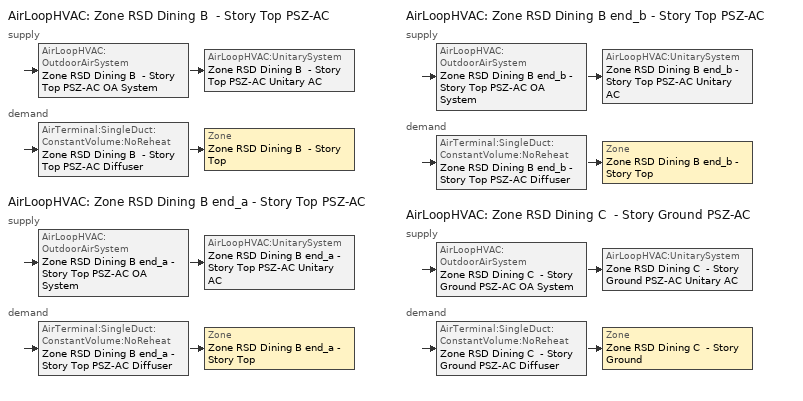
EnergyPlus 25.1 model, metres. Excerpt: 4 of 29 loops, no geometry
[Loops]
AirLoopHVAC 'Zone RSD Dining B  - Story Top PSZ-AC'
 supply: AirLoopHVAC:OutdoorAirSystem 'Zone RSD Dining B  - Story Top PSZ-AC OA System' > AirLoopHVAC:UnitarySystem 'Zone RSD Dining B  - Story Top PSZ-AC Unitary AC'
 demand: AirTerminal:SingleDuct:ConstantVolume:NoReheat 'Zone RSD Dining B  - Story Top PSZ-AC Diffuser' > Zone 'Zone RSD Dining B  - Story Top'
AirLoopHVAC 'Zone RSD Dining B end_a - Story Top PSZ-AC'
 supply: AirLoopHVAC:OutdoorAirSystem 'Zone RSD Dining B end_a - Story Top PSZ-AC OA System' > AirLoopHVAC:UnitarySystem 'Zone RSD Dining B end_a - Story Top PSZ-AC Unitary AC'
 demand: AirTerminal:SingleDuct:ConstantVolume:NoReheat 'Zone RSD Dining B end_a - Story Top PSZ-AC Diffuser' > Zone 'Zone RSD Dining B end_a - Story Top'
AirLoopHVAC 'Zone RSD Dining B end_b - Story Top PSZ-AC'
 supply: AirLoopHVAC:OutdoorAirSystem 'Zone RSD Dining B end_b - Story Top PSZ-AC OA System' > AirLoopHVAC:UnitarySystem 'Zone RSD Dining B end_b - Story Top PSZ-AC Unitary AC'
 demand: AirTerminal:SingleDuct:ConstantVolume:NoReheat 'Zone RSD Dining B end_b - Story Top PSZ-AC Diffuser' > Zone 'Zone RSD Dining B end_b - Story Top'
AirLoopHVAC 'Zone RSD Dining C  - Story Ground PSZ-AC'
 supply: AirLoopHVAC:OutdoorAirSystem 'Zone RSD Dining C  - Story Ground PSZ-AC OA System' > AirLoopHVAC:UnitarySystem 'Zone RSD Dining C  - Story Ground PSZ-AC Unitary AC'
 demand: AirTerminal:SingleDuct:ConstantVolume:NoReheat 'Zone RSD Dining C  - Story Ground PSZ-AC Diffuser' > Zone 'Zone RSD Dining C  - Story Ground'
[ZoneControl:Thermostat] Temperature Difference Between Cutout And Setpoint {deltaC}=0
Name | Zone or ZoneList | Control Type Schedule | Control 1
Zone RSD Dining B  - Story Top Thermostat | Zone RSD Dining B  - Story Top | Zone RSD Dining B  - Story Top Thermostat Schedule | RSD Dining - ComStock DEER Pre-1975 Thermostat 5
Zone RSD Dining B end_a - Story Top Thermostat | Zone RSD Dining B end_a - Story Top | Zone RSD Dining B end_a - Story Top Thermostat Schedule | RSD Dining - ComStock DEER Pre-1975 Thermostat 6
Zone RSD Dining B end_b - Story Top Thermostat | Zone RSD Dining B end_b - Story Top | Zone RSD Dining B end_b - Story Top Thermostat Schedule | RSD Dining - ComStock DEER Pre-1975 Thermostat 7
Zone RSD Dining C  - Story Ground Thermostat | Zone RSD Dining C  - Story Ground | Zone RSD Dining C  - Story Ground Thermostat Schedule | RSD Dining - ComStock DEER Pre-1975 Thermostat 8
[ThermostatSetpoint:DualSetpoint] Heating Setpoint Temperature Schedule=D_RSD_All_HTemp_Yr; Cooling Setpoint Temperature Schedule=D_RSD_All_CTemp_Yr
RSD Dining - ComStock DEER Pre-1975 Thermostat 5; RSD Dining - ComStock DEER Pre-1975 Thermostat 6; RSD Dining - ComStock DEER Pre-1975 Thermostat 7; RSD Dining - ComStock DEER Pre-1975 Thermostat 8
[AirTerminal:SingleDuct:ConstantVolume:NoReheat] Availability Schedule=Always On Discrete
Name | Maximum Air Flow Rate {m3/s}
Zone RSD Dining B  - Story Top PSZ-AC Diffuser | 7.0747
Zone RSD Dining B end_a - Story Top PSZ-AC Diffuser | 1.52146
Zone RSD Dining B end_b - Story Top PSZ-AC Diffuser | 1.60027
Zone RSD Dining C  - Story Ground PSZ-AC Diffuser | 0.178302
[Zone equipment]
Zone RSD Dining B  - Story Top: Zone RSD Dining B  - Story Top PSZ-AC Diffuser
Zone RSD Dining B end_a - Story Top: Zone RSD Dining B end_a - Story Top PSZ-AC Diffuser
Zone RSD Dining B end_b - Story Top: Zone RSD Dining B end_b - Story Top PSZ-AC Diffuser
Zone RSD Dining C  - Story Ground: Zone RSD Dining C  - Story Ground PSZ-AC Diffuser
[Sizing:Zone] Zone Cooling Design Supply Air Temperature Input Method=SupplyAirTemperature; Zone Cooling Design Supply Air Temperature {C}=12.7778; Zone Cooling Design Supply Air Temperature Difference {deltaC}=11.11; Zone Heating Design Supply Air Temperature Input Method=SupplyAirTemperature; Zone Heating Design Supply Air Temperature {C}=50; Zone Heating Design Supply Air Temperature Difference {deltaC}=11.11; Zone Cooling Design Supply Air Humidity Ratio {kgWater/kgDryAir}=0.0085; Zone Heating Design Supply Air Humidity Ratio {kgWater/kgDryAir}=0.008; Design Specification Outdoor Air Object=RSD Dining Ventilation; Cooling Design Air Flow Method=DesignDay; Cooling Design Air Flow Rate {m3/s}=0; Cooling Minimum Air Flow per Zone Floor Area {m3/s-m2}=0.000762; Cooling Minimum Air Flow {m3/s}=0; Cooling Minimum Air Flow Fraction=0; Heating Design Air Flow Method=DesignDay; Heating Design Air Flow Rate {m3/s}=0; Heating Maximum Air Flow per Zone Floor Area {m3/s-m2}=0.002032; Heating Maximum Air Flow {m3/s}=0.141576; Heating Maximum Air Flow Fraction=0.3; Account for Dedicated Outdoor Air System=No; Zone Load Sizing Method=Sensible Load Only No Latent Load; Zone Latent Cooling Design Supply Air Humidity Ratio Input Method=HumidityRatioDifference; Zone Cooling Design Supply Air Humidity Ratio Difference {kgWater/kgDryAir}=0.005; Zone Latent Heating Design Supply Air Humidity Ratio Input Method=HumidityRatioDifference; Zone Humidification Design Supply Air Humidity Ratio Difference {kgWater/kgDryAir}=0.005; Type of Space Sum to Use=Coincident
Zone RSD Dining B  - Story Top; Zone RSD Dining B end_a - Story Top; Zone RSD Dining B end_b - Story Top; Zone RSD Dining C  - Story Ground
[DesignSpecification:OutdoorAir]
RSD Dining Ventilation: Outdoor Air Method=Sum; Outdoor Air Flow per Person {m3/s-person}=0.00707921; Outdoor Air Flow per Zone Floor Area {m3/s-m2}=0.000762; Outdoor Air Flow per Zone {m3/s}=0; Outdoor Air Flow Air Changes per Hour {1/hr}=0
[AirLoopHVAC] Design Return Air Flow Fraction of Supply Air Flow=1
Name | Design Supply Air Flow Rate {m3/s}
Zone RSD Dining B  - Story Top PSZ-AC | 7.0747
Zone RSD Dining B end_a - Story Top PSZ-AC | 1.52146
Zone RSD Dining B end_b - Story Top PSZ-AC | 1.60027
Zone RSD Dining C  - Story Ground PSZ-AC | 0.178302
[Sizing:System] Type of Load to Size On=Sensible; Central Heating Maximum System Air Flow Ratio=1; Preheat Design Temperature {C}=7.22222; Preheat Design Humidity Ratio {kgWater/kgDryAir}=0.008; Precool Design Temperature {C}=12.7778; Precool Design Humidity Ratio {kgWater/kgDryAir}=0.008; Central Cooling Design Supply Air Temperature {C}=12.7778; Central Heating Design Supply Air Temperature {C}=50; Type of Zone Sum to Use=Coincident; 100% Outdoor Air in Cooling=No; 100% Outdoor Air in Heating=No; Central Cooling Design Supply Air Humidity Ratio {kgWater/kgDryAir}=0.0085; Central Heating Design Supply Air Humidity Ratio {kgWater/kgDryAir}=0.008; Cooling Supply Air Flow Rate Method=DesignDay; Cooling Supply Air Flow Rate {m3/s}=0; Cooling Supply Air Flow Rate Per Floor Area {m3/s-m2}=0.00996765; Cooling Fraction of Autosized Cooling Supply Air Flow Rate=1; Cooling Supply Air Flow Rate Per Unit Cooling Capacity {m3/s-W}=3.94755e-05; Heating Supply Air Flow Rate Method=DesignDay; Heating Supply Air Flow Rate {m3/s}=0; Heating Supply Air Flow Rate Per Floor Area {m3/s-m2}=0.00996765; Heating Fraction of Autosized Heating Supply Air Flow Rate=1; Heating Fraction of Autosized Cooling Supply Air Flow Rate=1; Heating Supply Air Flow Rate Per Unit Heating Capacity {m3/s-W}=3.15882e-05; System Outdoor Air Method=ZoneSum; Zone Maximum Outdoor Air Fraction=1; Cooling Design Capacity Method=CoolingDesignCapacity; Cooling Design Capacity Per Floor Area {W/m2}=234.7; Fraction of Autosized Cooling Design Capacity=1; Heating Design Capacity Method=HeatingDesignCapacity; Heating Design Capacity Per Floor Area {W/m2}=157; Fraction of Autosized Heating Design Capacity=1; Central Cooling Capacity Control Method=OnOff; Occupant Diversity=1
Name | Design Outdoor Air Flow Rate {m3/s} | Cooling Design Capacity {W} | Heating Design Capacity {W}
Zone RSD Dining B  - Story Top PSZ-AC | 7.0747 | 157981 | 264620.9
Zone RSD Dining B end_a - Story Top PSZ-AC | 1.52146 | 26851.74 | 37120.45
Zone RSD Dining B end_b - Story Top PSZ-AC | 1.60027 | 28086.28 | 37120.45
Zone RSD Dining C  - Story Ground PSZ-AC | 0.178302 | 2864.1 | 3355.96
[Controller:OutdoorAir] Economizer Control Type=NoEconomizer; Economizer Control Action Type=ModulateFlow; Economizer Maximum Limit Dry-Bulb Temperature {C}=28; Economizer Maximum Limit Enthalpy {J/kg}=64000; Lockout Type=LockoutWithCompressor; Minimum Limit Type=FixedMinimum; High Humidity Control=No; High Humidity Outdoor Air Flow Ratio=1; Control High Indoor Humidity Based on Outdoor Humidity Ratio=Yes; Heat Recovery Bypass Control Type=BypassWhenWithinEconomizerLimits; Economizer Operation Staging=InterlockedWithMechanicalCooling
Name | Minimum Outdoor Air Flow Rate {m3/s} | Maximum Outdoor Air Flow Rate {m3/s} | Minimum Outdoor Air Schedule | Mechanical Ventilation Controller
Zone RSD Dining B  - Story Top PSZ-AC OA System Controller | 0 | 7.0747 | Zone RSD Dining B  - Story Top PSZ-AC_night_ventcycle_schedule | Controller Mechanical Ventilation 22
Zone RSD Dining B end_a - Story Top PSZ-AC OA System Controller | 0 | 1.52146 | Zone RSD Dining B end_a - Story Top PSZ-AC_night_ventcycle_schedule | Controller Mechanical Ventilation 23
Zone RSD Dining B end_b - Story Top PSZ-AC OA System Controller | 0 | 1.60027 | Zone RSD Dining B end_b - Story Top PSZ-AC_night_ventcycle_schedule | Controller Mechanical Ventilation 24
Zone RSD Dining C  - Story Ground PSZ-AC OA System Controller | 0.0558445 | 0.178302 | Zone RSD Dining C  - Story Ground PSZ-AC_night_ventcycle_schedule | Controller Mechanical Ventilation 3
[Controller:MechanicalVentilation] System Outdoor Air Method=ZoneSum; Design Specification Outdoor Air Object Name 1=RSD Dining Ventilation
Name | Availability Schedule | Demand Controlled Ventilation | Zone or ZoneList Name 1
Controller Mechanical Ventilation 22 | Zone RSD Dining B  - Story Top PSZ-AC_night_ventcycle_schedule | Yes | Zone RSD Dining B  - Story Top
Controller Mechanical Ventilation 23 | Zone RSD Dining B end_a - Story Top PSZ-AC_night_ventcycle_schedule | Yes | Zone RSD Dining B end_a - Story Top
Controller Mechanical Ventilation 24 | Zone RSD Dining B end_b - Story Top PSZ-AC_night_ventcycle_schedule | Yes | Zone RSD Dining B end_b - Story Top
Controller Mechanical Ventilation 3 | Zone RSD Dining C  - Story Ground PSZ-AC_night_ventcycle_schedule | No | Zone RSD Dining C  - Story Ground
[SetpointManager:MixedAir] Control Variable=Temperature
Name | Setpoint Node or NodeList
Zone RSD Dining B  - Story Top PSZ-AC Mixed Air Node OS Default SPM | Zone RSD Dining B  - Story Top PSZ-AC Mixed Air Node
Zone RSD Dining B end_a - Story Top PSZ-AC Mixed Air Node OS Default SPM | Zone RSD Dining B end_a - Story Top PSZ-AC Mixed Air Node
Zone RSD Dining B end_b - Story Top PSZ-AC Mixed Air Node OS Default SPM | Zone RSD Dining B end_b - Story Top PSZ-AC Mixed Air Node
Zone RSD Dining C  - Story Ground PSZ-AC Mixed Air Node OS Default SPM | Zone RSD Dining C  - Story Ground PSZ-AC Mixed Air Node
[AirLoopHVAC:UnitarySystem] Control Type=Load; Dehumidification Control Type=None; Availability Schedule=Outage Availability Schedule; Fan Placement=DrawThrough; Supply Air Fan Operating Mode Schedule=Always On Discrete; DX Heating Coil Sizing Ratio=1; Use DOAS DX Cooling Coil=No; Minimum Supply Air Temperature {C}=2; Latent Load Control=SensibleOnlyLoadControl; Cooling Supply Air Flow Rate Method=SupplyAirFlowRate; Heating Supply Air Flow Rate Method=SupplyAirFlowRate; No Load Supply Air Flow Rate Method=None; No Load Supply Air Flow Rate Control Set To Low Speed=Yes; Maximum Supply Air Temperature {C}=50; Maximum Outdoor Dry-Bulb Temperature for Supplemental Heater Operation {C}=21; Ancillary On-Cycle Electric Power {W}=0; Ancillary Off-Cycle Electric Power {W}=0
Name | Controlling Zone or Thermostat Location | Supply Fan | Heating Coil | Cooling Coil | Supplemental Heating Coil | Cooling Supply Air Flow Rate {m3/s} | Heating Supply Air Flow Rate {m3/s}
Zone RSD Dining B  - Story Top PSZ-AC Unitary AC | Zone RSD Dining B  - Story Top | Zone RSD Dining B  - Story Top PSZ-AC Fan | Zone RSD Dining B  - Story Top PSZ-AC Gas Htg Coil | Zone RSD Dining B  - Story Top PSZ-AC 1spd DX AC Clg Coil 460kBtu/hr 9.7SEER 477kBtu/hr 13.0SEER | Zone RSD Dining B  - Story Top PSZ-AC No Heat | 7.0747 | 7.0747
Zone RSD Dining B end_a - Story Top PSZ-AC Unitary AC | Zone RSD Dining B end_a - Story Top | Zone RSD Dining B end_a - Story Top PSZ-AC Fan | Zone RSD Dining B end_a - Story Top PSZ-AC Gas Htg Coil | Zone RSD Dining B end_a - Story Top PSZ-AC 1spd DX AC Clg Coil 98kBtu/hr 9.7SEER 100kBtu/hr 13.0SEER | Zone RSD Dining B end_a - Story Top PSZ-AC No Heat | 1.52146 | 1.52146
Zone RSD Dining B end_b - Story Top PSZ-AC Unitary AC | Zone RSD Dining B end_b - Story Top | Zone RSD Dining B end_b - Story Top PSZ-AC Fan | Zone RSD Dining B end_b - Story Top PSZ-AC Gas Htg Coil | Zone RSD Dining B end_b - Story Top PSZ-AC 1spd DX AC Clg Coil 103kBtu/hr 9.7SEER 104kBtu/hr 13.0SEER | Zone RSD Dining B end_b - Story Top PSZ-AC No Heat | 1.60027 | 1.60027
Zone RSD Dining C  - Story Ground PSZ-AC Unitary AC | Zone RSD Dining C  - Story Ground | Zone RSD Dining C  - Story Ground PSZ-AC Fan | Zone RSD Dining C  - Story Ground PSZ-AC Gas Htg Coil | Zone RSD Dining C  - Story Ground PSZ-AC 1spd DX AC Clg Coil 12kBtu/hr 9.7SEER 10kBtu/hr 13.0SEER | Zone RSD Dining C  - Story Ground PSZ-AC No Heat | 0.178302 | 0.178302
[Fan:OnOff] Availability Schedule=Always On Discrete; Motor In Airstream Fraction=1
Name | Fan Total Efficiency | Pressure Rise {Pa} | Maximum Flow Rate {m3/s} | Motor Efficiency | Fan Power Ratio Function of Speed Ratio Curve | Fan Efficiency Ratio Function of Speed Ratio Curve
Zone RSD Dining B  - Story Top PSZ-AC Fan | 0.5915 | 1110.94 | 7.0747 | 0.91 | Fan On Off Power Curve 21 | Fan On Off Efficiency Curve 21
Zone RSD Dining B end_a - Story Top PSZ-AC Fan | 0.56875 | 622.722 | 1.52146 | 0.875 | Fan On Off Power Curve 22 | Fan On Off Efficiency Curve 22
Zone RSD Dining B end_b - Story Top PSZ-AC Fan | 0.56875 | 622.722 | 1.60027 | 0.875 | Fan On Off Power Curve 23 | Fan On Off Efficiency Curve 23
Zone RSD Dining C  - Story Ground PSZ-AC Fan | 0.546 | 622.722 | 0.178302 | 0.84 | Fan On Off Power Curve 2 | Fan On Off Efficiency Curve 2
[Coil:Heating:Fuel] Availability Schedule=Always On Discrete; Fuel Type=NaturalGas; Burner Efficiency=0.8; On Cycle Parasitic Electric Load {W}=0; Off Cycle Parasitic Fuel Load {W}=0
Name | Nominal Capacity {W}
Zone RSD Dining B  - Story Top PSZ-AC Gas Htg Coil | 361334
Zone RSD Dining B end_a - Story Top PSZ-AC Gas Htg Coil | 69840.2
Zone RSD Dining B end_b - Story Top PSZ-AC Gas Htg Coil | 72693.3
Zone RSD Dining C  - Story Ground PSZ-AC Gas Htg Coil | 7789.25
[Coil:Cooling:DX:SingleSpeed] Availability Schedule=Always On Discrete; Gross Rated Cooling COP {W/W}=3.91157; Rated Evaporator Fan Power Per Volume Flow Rate 2017 {W/(m3/s)}=773.3; Rated Evaporator Fan Power Per Volume Flow Rate 2023 {W/(m3/s)}=934.4; Total Cooling Capacity Function of Temperature Curve=SpltAC1Sp_ClCap_fT; Total Cooling Capacity Function of Flow Fraction Curve=DXCOOL-NECB2011-REF-CAPFFLOW; Energy Input Ratio Function of Temperature Curve=SpltAC1Sp_EIR_fT; Energy Input Ratio Function of Flow Fraction Curve=DXCOOL-NECB2011-REF-COOLEIRFFLOW; Part Load Fraction Correlation Curve=DXCOOL-NECB2011-REF-COOLPLFFPLR; Minimum Outdoor Dry-Bulb Temperature for Compressor Operation {C}=-25; Nominal Time for Condensate Removal to Begin {s}=0; Ratio of Initial Moisture Evaporation Rate and Steady State Latent Capacity=0; Maximum Cycling Rate {cycles/hr}=0; Latent Capacity Time Constant {s}=0; Condenser Type=AirCooled; Evaporative Condenser Effectiveness=0.9; Evaporative Condenser Air Flow Rate {m3/s}=Autosize; Evaporative Condenser Pump Rated Power Consumption {W}=Autosize; Crankcase Heater Capacity {W}=0; Maximum Outdoor Dry-Bulb Temperature for Crankcase Heater Operation {C}=10; Basin Heater Capacity {W/K}=0; Basin Heater Setpoint Temperature {C}=2
Name | Gross Rated Total Cooling Capacity {W} | Gross Rated Sensible Heat Ratio | Rated Air Flow Rate {m3/s}
Zone RSD Dining B  - Story Top PSZ-AC 1spd DX AC Clg Coil 460kBtu/hr 9.7SEER 477kBtu/hr 13.0SEER | 175682 | 0.701083 | 7.0747
Zone RSD Dining B end_a - Story Top PSZ-AC 1spd DX AC Clg Coil 98kBtu/hr 9.7SEER 100kBtu/hr 13.0SEER | 35054.6 | 0.725148 | 1.52146
Zone RSD Dining B end_b - Story Top PSZ-AC 1spd DX AC Clg Coil 103kBtu/hr 9.7SEER 104kBtu/hr 13.0SEER | 34773.8 | 0.745074 | 1.60027
Zone RSD Dining C  - Story Ground PSZ-AC 1spd DX AC Clg Coil 12kBtu/hr 9.7SEER 10kBtu/hr 13.0SEER | 3351.17 | 0.800811 | 0.178302
[Coil:Heating:Electric] Availability Schedule=Always Off Discrete; Efficiency=1; Nominal Capacity {W}=0
Zone RSD Dining B  - Story Top PSZ-AC No Heat; Zone RSD Dining B end_a - Story Top PSZ-AC No Heat; Zone RSD Dining B end_b - Story Top PSZ-AC No Heat; Zone RSD Dining C  - Story Ground PSZ-AC No Heat
[SetpointManager:SingleZone:Reheat] Control Variable=Temperature; Minimum Supply Air Temperature {C}=12.7778; Maximum Supply Air Temperature {C}=50
Name | Control Zone | Setpoint Node or NodeList
Zone RSD Dining B  - Story Top Setpoint Manager SZ Reheat | Zone RSD Dining B  - Story Top | Zone RSD Dining B  - Story Top PSZ-AC Supply Outlet Node
Zone RSD Dining B end_a - Story Top Setpoint Manager SZ Reheat | Zone RSD Dining B end_a - Story Top | Zone RSD Dining B end_a - Story Top PSZ-AC Supply Outlet Node
Zone RSD Dining B end_b - Story Top Setpoint Manager SZ Reheat | Zone RSD Dining B end_b - Story Top | Zone RSD Dining B end_b - Story Top PSZ-AC Supply Outlet Node
Zone RSD Dining C  - Story Ground Setpoint Manager SZ Reheat | Zone RSD Dining C  - Story Ground | Zone RSD Dining C  - Story Ground PSZ-AC Supply Outlet Node
[Refrigeration:CaseAndWalkInList]
Low Temperature Case and Walkin List: Case or WalkIn Name 1=Full Service Restaurant Freezer
[Refrigeration:WalkIn]
Full Service Restaurant Freezer: Availability Schedule=Always On Discrete; Rated Coil Cooling Capacity {W}=1670.51; Operating Temperature {C}=-23; Rated Cooling Source Temperature {C}=-28.3333; Rated Total Heating Power {W}=0; Rated Cooling Coil Fan Power {W}=180; Rated Circulation Fan Power {W}=0; Rated Total Lighting Power {W}=80; Lighting Schedule=Always On; Defrost Type=Electric; Defrost Control Type=TimeSchedule; Defrost Schedule=Refrigeration Defrost Schedule; Defrost Drip-Down Schedule=Refrigeration Dripdown Schedule; Defrost Power {W}=2000; Temperature Termination Defrost Fraction to Ice=0.7; Average Refrigerant Charge Inventory {kg}=0; Insulated Floor Surface Area {m2}=7.43224; Insulated Floor U-Value {W/m2-K}=0.207; Zone Name 1=Zone RSD Dining B  - Story Top; Total Insulated Surface Area Facing Zone 1 {m2}=43.4; Insulated Surface U-Value Facing Zone 1 {W/m2-K}=0.235; Area of Glass Reach In Doors Facing Zone 1 {m2}=0; Height of Glass Reach In Doors Facing Zone 1 {m}=1.5; Glass Reach In Door U Value Facing Zone 1 {W/m2-K}=1.136; Area of Stocking Doors Facing Zone 1 {m2}=2; Height of Stocking Doors Facing Zone 1 {m}=2; Stocking Door U Value Facing Zone 1 {W/m2-K}=0.3785; Stocking Door Opening Schedule Name Facing Zone 1=door_wi_sched; Stocking Door Opening Protection Type Facing Zone 1=None
[Schedule:Day:Interval]
D_RSD_All_HTemp_Yr Default; autogen D_RSD_All_HTemp_Yr 0_day_sch: Average, 24:00, 20
Schedule Day 17: No, 01:00, 20, 02:00, 20, 03:00, 20, 04:00, 20, 05:00, 20, 06:00, 20, 07:00, 20, 08:00, 20, 09:00, 20, 10:00, 20, 11:00, 20, 12:00, 20, 13:00, 20, 14:00, 20, 15:00, 0, 16:00, 0, 17:00, 0, 18:00, 0, 19:00, 0, 20:00, 0, 21:00, 0, 22:00, 0, 23:00, 0, 24:00, 0
Schedule Day 18: No, 01:00, 0, 02:00, 0, 03:00, 0, 04:00, 0, 05:00, 0, 06:00, 0, 07:00, 0, 08:00, 0, 09:00, 0, 10:00, 0, 11:00, 0, 12:00, 0, 13:00, 0, 14:00, 0, 15:00, 20, 16:00, 20, 17:00, 20, 18:00, 20, 19:00, 20, 20:00, 20, 21:00, 20, 22:00, 20, 23:00, 20, 24:00, 20
Schedule Day 5; Schedule Day 6: No, 24:00, 20
D_RSD_All_CTemp_Yr Default; autogen D_RSD_All_CTemp_Yr 0_day_sch: Average, 24:00, 21.6667
Schedule Day 59: No, 01:00, 21.6667, 02:00, 21.6667, 03:00, 21.6667, 04:00, 21.6667, 05:00, 21.6667, 06:00, 21.6667, 07:00, 21.6667, 08:00, 21.6667, 09:00, 21.6667, 10:00, 21.6667, 11:00, 21.6667, 12:00, 21.6667, 13:00, 21.6667, 14:00, 21.6667, 15:00, 0, 16:00, 0, 17:00, 0, 18:00, 0, 19:00, 0, 20:00, 0, 21:00, 0, 22:00, 0, 23:00, 0, 24:00, 0
Schedule Day 60: No, 01:00, 0, 02:00, 0, 03:00, 0, 04:00, 0, 05:00, 0, 06:00, 0, 07:00, 0, 08:00, 0, 09:00, 0, 10:00, 0, 11:00, 0, 12:00, 0, 13:00, 0, 14:00, 0, 15:00, 21.6667, 16:00, 21.6667, 17:00, 21.6667, 18:00, 21.6667, 19:00, 21.6667, 20:00, 21.6667, 21:00, 21.6667, 22:00, 21.6667, 23:00, 21.6667, 24:00, 21.6667
Schedule Day 2; Schedule Day 3: No, 24:00, 21.6667
Always On Default: No, 24:00, 1
door_wi_sched Default: No, 06:00, 0, 22:00, 0.0625, 24:00, 0
Refrigeration Defrost Schedule Default - Full Service Restaurant Freezer: No, 00:45, 0, 24:00, 0
Refrigeration Dripdown Schedule Default - Full Service Restaurant Freezer: No, 00:50, 0, 24:00, 0
Schedule Day 19; Schedule Day 20; Schedule Day 39; Schedule Day 40: No, 01:00, 0, 02:00, 0, 03:00, 0, 04:00, 0, 05:00, 0, 06:00, 0, 07:00, 0, 08:00, 0, 09:00, 0, 10:00, 0, 11:00, 0, 12:00, 0, 13:00, 0, 14:00, 0, 15:00, 0, 16:00, 0, 17:00, 0, 18:00, 0, 19:00, 0, 20:00, 0, 21:00, 0, 22:00, 0, 23:00, 0, 24:00, 0
Schedule Day 21: No, 01:00, 0, 02:00, 0, 03:00, 0, 04:00, 0, 05:00, 0, 06:00, 0, 07:00, 0.0625, 08:00, 0.0625, 09:00, 0.0625, 10:00, 0.0625, 11:00, 0.0625, 12:00, 0.0625, 13:00, 0.0625, 14:00, 0.0625, 15:00, 0, 16:00, 0, 17:00, 0, 18:00, 0, 19:00, 0, 20:00, 0, 21:00, 0, 22:00, 0, 23:00, 0, 24:00, 0
Schedule Day 22: No, 01:00, 0, 02:00, 0, 03:00, 0, 04:00, 0, 05:00, 0, 06:00, 0, 07:00, 0, 08:00, 0, 09:00, 0, 10:00, 0, 11:00, 0, 12:00, 0, 13:00, 0, 14:00, 0, 15:00, 0.0625, 16:00, 0.0625, 17:00, 0.0625, 18:00, 0.0625, 19:00, 0.0625, 20:00, 0.0625, 21:00, 0.0625, 22:00, 0.0625, 23:00, 0, 24:00, 0
Schedule Day 23: No, 01:00, 1, 02:00, 1, 03:00, 1, 04:00, 1, 05:00, 1, 06:00, 1, 07:00, 1, 08:00, 1, 09:00, 1, 10:00, 1, 11:00, 1, 12:00, 1, 13:00, 1, 14:00, 1, 15:00, 0, 16:00, 0, 17:00, 0, 18:00, 0, 19:00, 0, 20:00, 0, 21:00, 0, 22:00, 0, 23:00, 0, 24:00, 0
Schedule Day 24: No, 01:00, 0, 02:00, 0, 03:00, 0, 04:00, 0, 05:00, 0, 06:00, 0, 07:00, 0, 08:00, 0, 09:00, 0, 10:00, 0, 11:00, 0, 12:00, 0, 13:00, 0, 14:00, 0, 15:00, 1, 16:00, 1, 17:00, 1, 18:00, 1, 19:00, 1, 20:00, 1, 21:00, 1, 22:00, 1, 23:00, 1, 24:00, 1
[Schedule:Week:Daily]
D_RSD_All_HTemp_Yr Week Rule - Jan1-Aug11; D_RSD_All_HTemp_Yr Week Rule - Aug19-Dec31: D_RSD_All_HTemp_Yr Default, D_RSD_All_HTemp_Yr Default, autogen D_RSD_All_HTemp_Yr 0_day_sch, autogen D_RSD_All_HTemp_Yr 0_day_sch, D_RSD_All_HTemp_Yr Default, D_RSD_All_HTemp_Yr Default, D_RSD_All_HTemp_Yr Default, D_RSD_All_HTemp_Yr Default, Schedule Day 5, Schedule Day 6, D_RSD_All_HTemp_Yr Default, D_RSD_All_HTemp_Yr Default
D_RSD_All_HTemp_Yr Week Rule - Aug12-Aug18: D_RSD_All_HTemp_Yr Default, D_RSD_All_HTemp_Yr Default, autogen D_RSD_All_HTemp_Yr 0_day_sch, Schedule Day 17, Schedule Day 18, D_RSD_All_HTemp_Yr Default, D_RSD_All_HTemp_Yr Default, D_RSD_All_HTemp_Yr Default, Schedule Day 5, Schedule Day 6, D_RSD_All_HTemp_Yr Default, D_RSD_All_HTemp_Yr Default
D_RSD_All_CTemp_Yr Week Rule - Jan1-Aug11; D_RSD_All_CTemp_Yr Week Rule - Aug19-Dec31: D_RSD_All_CTemp_Yr Default, D_RSD_All_CTemp_Yr Default, autogen D_RSD_All_CTemp_Yr 0_day_sch, autogen D_RSD_All_CTemp_Yr 0_day_sch, D_RSD_All_CTemp_Yr Default, D_RSD_All_CTemp_Yr Default, D_RSD_All_CTemp_Yr Default, D_RSD_All_CTemp_Yr Default, Schedule Day 2, Schedule Day 3, D_RSD_All_CTemp_Yr Default, D_RSD_All_CTemp_Yr Default
D_RSD_All_CTemp_Yr Week Rule - Aug12-Aug18: D_RSD_All_CTemp_Yr Default, D_RSD_All_CTemp_Yr Default, autogen D_RSD_All_CTemp_Yr 0_day_sch, Schedule Day 59, Schedule Day 60, D_RSD_All_CTemp_Yr Default, D_RSD_All_CTemp_Yr Default, D_RSD_All_CTemp_Yr Default, Schedule Day 2, Schedule Day 3, D_RSD_All_CTemp_Yr Default, D_RSD_All_CTemp_Yr Default
Always On Week Rule - Jan1-Aug11; Always On Week Rule - Aug19-Dec31: Always On Default, Always On Default, Always On Default, Always On Default, Always On Default, Always On Default, Always On Default, Always On Default, Always On Default, Always On Default, Always On Default, Always On Default
Always On Week Rule - Aug12-Aug18: Always On Default, Always On Default, Always On Default, Schedule Day 23, Schedule Day 24, Always On Default, Always On Default, Always On Default, Always On Default, Always On Default, Always On Default, Always On Default
door_wi_sched Week Rule - Jan1-Aug11; door_wi_sched Week Rule - Aug19-Dec31: door_wi_sched Default, door_wi_sched Default, door_wi_sched Default, door_wi_sched Default, door_wi_sched Default, door_wi_sched Default, door_wi_sched Default, door_wi_sched Default, door_wi_sched Default, door_wi_sched Default, door_wi_sched Default, door_wi_sched Default
door_wi_sched Week Rule - Aug12-Aug18: door_wi_sched Default, door_wi_sched Default, door_wi_sched Default, Schedule Day 21, Schedule Day 22, door_wi_sched Default, door_wi_sched Default, door_wi_sched Default, door_wi_sched Default, door_wi_sched Default, door_wi_sched Default, door_wi_sched Default
Refrigeration Defrost Schedule Week Rule - Jan1-Aug11; Refrigeration Defrost Schedule Week Rule - Aug19-Dec31: Refrigeration Defrost Schedule Default - Full Service Restaurant Freezer, Refrigeration Defrost Schedule Default - Full Service Restaurant Freezer, Refrigeration Defrost Schedule Default - Full Service Restaurant Freezer, Refrigeration Defrost Schedule Default - Full Service Restaurant Freezer, Refrigeration Defrost Schedule Default - Full Service Restaurant Freezer, Refrigeration Defrost Schedule Default - Full Service Restaurant Freezer, Refrigeration Defrost Schedule Default - Full Service Restaurant Freezer, Refrigeration Defrost Schedule Default - Full Service Restaurant Freezer, Refrigeration Defrost Schedule Default - Full Service Restaurant Freezer, Refrigeration Defrost Schedule Default - Full Service Restaurant Freezer, Refrigeration Defrost Schedule Default - Full Service Restaurant Freezer, Refrigeration Defrost Schedule Default - Full Service Restaurant Freezer
Refrigeration Defrost Schedule Week Rule - Aug12-Aug18: Refrigeration Defrost Schedule Default - Full Service Restaurant Freezer, Refrigeration Defrost Schedule Default - Full Service Restaurant Freezer, Refrigeration Defrost Schedule Default - Full Service Restaurant Freezer, Schedule Day 39, Schedule Day 40, Refrigeration Defrost Schedule Default - Full Service Restaurant Freezer, Refrigeration Defrost Schedule Default - Full Service Restaurant Freezer, Refrigeration Defrost Schedule Default - Full Service Restaurant Freezer, Refrigeration Defrost Schedule Default - Full Service Restaurant Freezer, Refrigeration Defrost Schedule Default - Full Service Restaurant Freezer, Refrigeration Defrost Schedule Default - Full Service Restaurant Freezer, Refrigeration Defrost Schedule Default - Full Service Restaurant Freezer
Refrigeration Dripdown Schedule Week Rule - Jan1-Aug11; Refrigeration Dripdown Schedule Week Rule - Aug19-Dec31: Refrigeration Dripdown Schedule Default - Full Service Restaurant Freezer, Refrigeration Dripdown Schedule Default - Full Service Restaurant Freezer, Refrigeration Dripdown Schedule Default - Full Service Restaurant Freezer, Refrigeration Dripdown Schedule Default - Full Service Restaurant Freezer, Refrigeration Dripdown Schedule Default - Full Service Restaurant Freezer, Refrigeration Dripdown Schedule Default - Full Service Restaurant Freezer, Refrigeration Dripdown Schedule Default - Full Service Restaurant Freezer, Refrigeration Dripdown Schedule Default - Full Service Restaurant Freezer, Refrigeration Dripdown Schedule Default - Full Service Restaurant Freezer, Refrigeration Dripdown Schedule Default - Full Service Restaurant Freezer, Refrigeration Dripdown Schedule Default - Full Service Restaurant Freezer, Refrigeration Dripdown Schedule Default - Full Service Restaurant Freezer
Refrigeration Dripdown Schedule Week Rule - Aug12-Aug18: Refrigeration Dripdown Schedule Default - Full Service Restaurant Freezer, Refrigeration Dripdown Schedule Default - Full Service Restaurant Freezer, Refrigeration Dripdown Schedule Default - Full Service Restaurant Freezer, Schedule Day 19, Schedule Day 20, Refrigeration Dripdown Schedule Default - Full Service Restaurant Freezer, Refrigeration Dripdown Schedule Default - Full Service Restaurant Freezer, Refrigeration Dripdown Schedule Default - Full Service Restaurant Freezer, Refrigeration Dripdown Schedule Default - Full Service Restaurant Freezer, Refrigeration Dripdown Schedule Default - Full Service Restaurant Freezer, Refrigeration Dripdown Schedule Default - Full Service Restaurant Freezer, Refrigeration Dripdown Schedule Default - Full Service Restaurant Freezer
[Schedule:Year]
D_RSD_All_HTemp_Yr: D_RSD_All_HTemp_Yr Week Rule - Jan1-Aug11, 1, 1, 8, 11, D_RSD_All_HTemp_Yr Week Rule - Aug12-Aug18, 8, 12, 8, 18, D_RSD_All_HTemp_Yr Week Rule - Aug19-Dec31, 8, 19, 12, 31
D_RSD_All_CTemp_Yr: D_RSD_All_CTemp_Yr Week Rule - Jan1-Aug11, 1, 1, 8, 11, D_RSD_All_CTemp_Yr Week Rule - Aug12-Aug18, 8, 12, 8, 18, D_RSD_All_CTemp_Yr Week Rule - Aug19-Dec31, 8, 19, 12, 31
Always On: Always On Week Rule - Jan1-Aug11, 1, 1, 8, 11, Always On Week Rule - Aug12-Aug18, 8, 12, 8, 18, Always On Week Rule - Aug19-Dec31, 8, 19, 12, 31
door_wi_sched: door_wi_sched Week Rule - Jan1-Aug11, 1, 1, 8, 11, door_wi_sched Week Rule - Aug12-Aug18, 8, 12, 8, 18, door_wi_sched Week Rule - Aug19-Dec31, 8, 19, 12, 31
Refrigeration Defrost Schedule: Refrigeration Defrost Schedule Week Rule - Jan1-Aug11, 1, 1, 8, 11, Refrigeration Defrost Schedule Week Rule - Aug12-Aug18, 8, 12, 8, 18, Refrigeration Defrost Schedule Week Rule - Aug19-Dec31, 8, 19, 12, 31
Refrigeration Dripdown Schedule: Refrigeration Dripdown Schedule Week Rule - Jan1-Aug11, 1, 1, 8, 11, Refrigeration Dripdown Schedule Week Rule - Aug12-Aug18, 8, 12, 8, 18, Refrigeration Dripdown Schedule Week Rule - Aug19-Dec31, 8, 19, 12, 31
[Schedule:Compact]
Zone RSD Dining B  - Story Top Thermostat Schedule; Zone RSD Dining B end_a - Story Top Thermostat Schedule; Zone RSD Dining B end_b - Story Top Thermostat Schedule; Zone RSD Dining C  - Story Ground Thermostat Schedule: Through: 12/31, For: AllDays, Until: 24:00, 4
Outage Availability Schedule: Through: 01/01, For: AllDays, Until: 24:00, 1, Through: 01/02, For: AllDays, Until: 24:00, 1, Through: 01/03, For: AllDays, Until: 24:00, 1, Through: 01/04, For: AllDays, Until: 24:00, 1, Through: 01/05, For: AllDays, Until: 24:00, 1, Through: 01/06, For: AllDays, Until: 24:00, 1, Through: 01/07, For: AllDays, Until: 24:00, 1, Through: 01/08, For: AllDays, Until: 24:00, 1, Through: 01/09, For: AllDays, Until: 24:00, 1, Through: 01/10, For: AllDays, Until: 24:00, 1, Through: 01/11, For: AllDays, Until: 24:00, 1, Through: 01/12, For: AllDays, Until: 24:00, 1, Through: 01/13, For: AllDays, Until: 24:00, 1, Through: 01/14, For: AllDays, Until: 24:00, 1, Through: 01/15, For: AllDays, Until: 24:00, 1, Through: 01/16, For: AllDays, Until: 24:00, 1, Through: 01/17, For: AllDays, Until: 24:00, 1, Through: 01/18, For: AllDays, Until: 24:00, 1, Through: 01/19, For: AllDays, Until: 24:00, 1, Through: 01/20, For: AllDays, Until: 24:00, 1, Through: 01/21, For: AllDays, Until: 24:00, 1, Through: 01/22, For: AllDays, Until: 24:00, 1, Through: 01/23, For: AllDays, Until: 24:00, 1, Through: 01/24, For: AllDays, Until: 24:00, 1, Through: 01/25, For: AllDays, Until: 24:00, 1, Through: 01/26, For: AllDays, Until: 24:00, 1, Through: 01/27, For: AllDays, Until: 24:00, 1, Through: 01/28, For: AllDays, Until: 24:00, 1, Through: 01/29, For: AllDays, Until: 24:00, 1, Through: 01/30, For: AllDays, Until: 24:00, 1, Through: 01/31, For: AllDays, Until: 24:00, 1, Through: 02/01, For: AllDays, Until: 24:00, 1, Through: 02/02, For: AllDays, Until: 24:00, 1, Through: 02/03, For: AllDays, Until: 24:00, 1, Through: 02/04, For: AllDays, Until: 24:00, 1, Through: 02/05, For: AllDays, Until: 24:00, 1, Through: 02/06, For: AllDays, Until: 24:00, 1, Through: 02/07, For: AllDays, Until: 24:00, 1, Through: 02/08, For: AllDays, Until: 24:00, 1, Through: 02/09, For: AllDays, Until: 24:00, 1, Through: 02/10, For: AllDays, Until: 24:00, 1, Through: 02/11, For: AllDays, Until: 24:00, 1, Through: 02/12, For: AllDays, Until: 24:00, 1, Through: 02/13, For: AllDays, Until: 24:00, 1, Through: 02/14, For: AllDays, Until: 24:00, 1, Through: 02/15, For: AllDays, Until: 24:00, 1, Through: 02/16, For: AllDays, Until: 24:00, 1, Through: 02/17, For: AllDays, Until: 24:00, 1, Through: 02/18, For: AllDays, Until: 24:00, 1, Through: 02/19, For: AllDays, Until: 24:00, 1, Through: 02/20, For: AllDays, Until: 24:00, 1, Through: 02/21, For: AllDays, Until: 24:00, 1, Through: 02/22, For: AllDays, Until: 24:00, 1, Through: 02/23, For: AllDays, Until: 24:00, 1, Through: 02/24, For: AllDays, Until: 24:00, 1, Through: 02/25, For: AllDays, Until: 24:00, 1, Through: 02/26, For: AllDays, Until: 24:00, 1, Through: 02/27, For: AllDays, Until: 24:00, 1, Through: 02/28, For: AllDays, Until: 24:00, 1, Through: 03/01, For: AllDays, Until: 24:00, 1, Through: 03/02, For: AllDays, Until: 24:00, 1, Through: 03/03, For: AllDays, Until: 24:00, 1, Through: 03/04, For: AllDays, Until: 24:00, 1, Through: 03/05, For: AllDays, Until: 24:00, 1, Through: 03/06, For: AllDays, Until: 24:00, 1, Through: 03/07, For: AllDays, Until: 24:00, 1, Through: 03/08, For: AllDays, Until: 24:00, 1, Through: 03/09, For: AllDays, Until: 24:00, 1, Through: 03/10, For: AllDays, Until: 24:00, 1, Through: 03/11, For: AllDays, Until: 24:00, 1, Through: 03/12, For: AllDays, Until: 24:00, 1, Through: 03/13, For: AllDays, Until: 24:00, 1, Through: 03/14, For: AllDays, Until: 24:00, 1, Through: 03/15, For: AllDays, Until: 24:00, 1, Through: 03/16, For: AllDays, Until: 24:00, 1, Through: 03/17, For: AllDays, Until: 24:00, 1, Through: 03/18, For: AllDays, Until: 24:00, 1, Through: 03/19, For: AllDays, Until: 24:00, 1, Through: 03/20, For: AllDays, Until: 24:00, 1, Through: 03/21, For: AllDays, Until: 24:00, 1, Through: 03/22, For: AllDays, Until: 24:00, 1, Through: 03/23, For: AllDays, Until: 24:00, 1, Through: 03/24, For: AllDays, Until: 24:00, 1, Through: 03/25, For: AllDays, Until: 24:00, 1, Through: 03/26, For: AllDays, Until: 24:00, 1, Through: 03/27, For: AllDays, Until: 24:00, 1, Through: 03/28, For: AllDays, Until: 24:00, 1, Through: 03/29, For: AllDays, Until: 24:00, 1, Through: 03/30, For: AllDays, Until: 24:00, 1, Through: 03/31, For: AllDays, Until: 24:00, 1, Through: 04/01, For: AllDays, Until: 24:00, 1, Through: 04/02, For: AllDays, Until: 24:00, 1, Through: 04/03, For: AllDays, Until: 24:00, 1, Through: 04/04, For: AllDays, Until: 24:00, 1, Through: 04/05, For: AllDays, Until: 24:00, 1, Through: 04/06, For: AllDays, Until: 24:00, 1, Through: 04/07, For: AllDays, Until: 24:00, 1, Through: 04/08, For: AllDays, Until: 24:00, 1, Through: 04/09, For: AllDays, Until: 24:00, 1, Through: 04/10, For: AllDays, Until: 24:00, 1, Through: 04/11, For: AllDays, Until: 24:00, 1, Through: 04/12, For: AllDays, Until: 24:00, 1, Through: 04/13, For: AllDays, Until: 24:00, 1, Through: 04/14, For: AllDays, Until: 24:00, 1, Through: 04/15, For: AllDays, Until: 24:00, 1, Through: 04/16, For: AllDays, Until: 24:00, 1, Through: 04/17, For: AllDays, Until: 24:00, 1, Through: 04/18, For: AllDays, Until: 24:00, 1, Through: 04/19, For: AllDays, Until: 24:00, 1, Through: 04/20, For: AllDays, Until: 24:00, 1, Through: 04/21, For: AllDays, Until: 24:00, 1, Through: 04/22, For: AllDays, Until: 24:00, 1, Through: 04/23, For: AllDays, Until: 24:00, 1, Through: 04/24, For: AllDays, Until: 24:00, 1, Through: 04/25, For: AllDays, Until: 24:00, 1, Through: 04/26, For: AllDays, Until: 24:00, 1, Through: 04/27, For: AllDays, Until: 24:00, 1, Through: 04/28, For: AllDays, Until: 24:00, 1, Through: 04/29, For: AllDays, Until: 24:00, 1, Through: 04/30, For: AllDays, Until: 24:00, 1, Through: 05/01, For: AllDays, Until: 24:00, 1, Through: 05/02, For: AllDays, Until: 24:00, 1, Through: 05/03, For: AllDays, Until: 24:00, 1, Through: 05/04, For: AllDays, Until: 24:00, 1, Through: 05/05, For: AllDays, Until: 24:00, 1, Through: 05/06, For: AllDays, Until: 24:00, 1, Through: 05/07, For: AllDays, Until: 24:00, 1, Through: 05/08, For: AllDays, Until: 24:00, 1, Through: 05/09, For: AllDays, Until: 24:00, 1, Through: 05/10, For: AllDays, Until: 24:00, 1, Through: 05/11, For: AllDays, Until: 24:00, 1, Through: 05/12, For: AllDays, Until: 24:00, 1, Through: 05/13, For: AllDays, Until: 24:00, 1, Through: 05/14, For: AllDays, Until: 24:00, 1, Through: 05/15, For: AllDays, Until: 24:00, 1, Through: 05/16, For: AllDays, Until: 24:00, 1, Through: 05/17, For: AllDays, Until: 24:00, 1, Through: 05/18, For: AllDays, Until: 24:00, 1, Through: 05/19, For: AllDays, Until: 24:00, 1, Through: 05/20, For: AllDays, Until: 24:00, 1, Through: 05/21, For: AllDays, Until: 24:00, 1, Through: 05/22, For: AllDays, Until: 24:00, 1, Through: 05/23, For: AllDays, Until: 24:00, 1, Through: 05/24, For: AllDays, Until: 24:00, 1, Through: 05/25, For: AllDays, Until: 24:00, 1, Through: 05/26, For: AllDays, Until: 24:00, 1, Through: 05/27, For: AllDays, Until: 24:00, 1, Through: 05/28, For: AllDays, Until: 24:00, 1, Through: 05/29, For: AllDays, Until: 24:00, 1, Through: 05/30, For: AllDays, Until: 24:00, 1, Through: 05/31, For: AllDays, Until: 24:00, 1, Through: 06/01, For: AllDays, Until: 24:00, 1, Through: 06/02, For: AllDays, Until: 24:00, 1, Through: 06/03, For: AllDays, Until: 24:00, 1, Through: 06/04, For: AllDays, Until: 24:00, 1, Through: 06/05, For: AllDays, Until: 24:00, 1, Through: 06/06, For: AllDays, Until: 24:00, 1, Through: 06/07, For: AllDays, Until: 24:00, 1, Through: 06/08, For: AllDays, Until: 24:00, 1, Through: 06/09, For: AllDays, Until: 24:00, 1, Through: 06/10, For: AllDays, Until: 24:00, 1, Through: 06/11, For: AllDays, Until: 24:00, 1, Through: 06/12, For: AllDays, Until: 24:00, 1, Through: 06/13, For: AllDays, Until: 24:00, 1, Through: 06/14, For: AllDays, Until: 24:00, 1, Through: 06/15, For: AllDays, Until: 24:00, 1, Through: 06/16, For: AllDays, Until: 24:00, 1, Through: 06/17, For: AllDays, Until: 24:00, 1, Through: 06/18, For: AllDays, Until: 24:00, 1, Through: 06/19, For: AllDays, Until: 24:00, 1, Through: 06/20, For: AllDays, Until: 24:00, 1, Through: 06/21, For: AllDays, Until: 24:00, 1, Through: 06/22, For: AllDays, Until: 24:00, 1, Through: 06/23, For: AllDays, Until: 24:00, 1, Through: 06/24, For: AllDays, Until: 24:00, 1, Through: 06/25, For: AllDays, Until: 24:00, 1, Through: 06/26, For: AllDays, Until: 24:00, 1, Through: 06/27, For: AllDays, Until: 24:00, 1, Through: 06/28, For: AllDays, Until: 24:00, 1, Through: 06/29, For: AllDays, Until: 24:00, 1, Through: 06/30, For: AllDays, Until: 24:00, 1, Through: 07/01, For: AllDays, Until: 24:00, 1, Through: 07/02, For: AllDays, Until: 24:00, 1, Through: 07/03, For: AllDays, Until: 24:00, 1, Through: 07/04, For: AllDays, Until: 24:00, 1, Through: 07/05, For: AllDays, Until: 24:00, 1, Through: 07/06, For: AllDays, Until: 24:00, 1, Through: 07/07, For: AllDays, Until: 24:00, 1, Through: 07/08, For: AllDays, Until: 24:00, 1, Through: 07/09, For: AllDays, Until: 24:00, 1, Through: 07/10, For: AllDays, Until: 24:00, 1, Through: 07/11, For: AllDays, Until: 24:00, 1, Through: 07/12, For: AllDays, Until: 24:00, 1, Through: 07/13, For: AllDays, Until: 24:00, 1, Through: 07/14, For: AllDays, Until: 24:00, 1, Through: 07/15, For: AllDays, Until: 24:00, 1, Through: 07/16, For: AllDays, Until: 24:00, 1, Through: 07/17, For: AllDays, Until: 24:00, 1, Through: 07/18, For: AllDays, Until: 24:00, 1, Through: 07/19, For: AllDays, Until: 24:00, 1, Through: 07/20, For: AllDays, Until: 24:00, 1, Through: 07/21, For: AllDays, Until: 24:00, 1, Through: 07/22, For: AllDays, Until: 24:00, 1, Through: 07/23, For: AllDays, Until: 24:00, 1, Through: 07/24, For: AllDays, Until: 24:00, 1, Through: 07/25, For: AllDays, Until: 24:00, 1, Through: 07/26, For: AllDays, Until: 24:00, 1, Through: 07/27, For: AllDays, Until: 24:00, 1, Through: 07/28, For: AllDays, Until: 24:00, 1, Through: 07/29, For: AllDays, Until: 24:00, 1, Through: 07/30, For: AllDays, Until: 24:00, 1, Through: 07/31, For: AllDays, Until: 24:00, 1, Through: 08/01, For: AllDays, Until: 24:00, 1, Through: 08/02, For: AllDays, Until: 24:00, 1, Through: 08/03, For: AllDays, Until: 24:00, 1, Through: 08/04, For: AllDays, Until: 24:00, 1, Through: 08/05, For: AllDays, Until: 24:00, 1, Through: 08/06, For: AllDays, Until: 24:00, 1, Through: 08/07, For: AllDays, Until: 24:00, 1, Through: 08/08, For: AllDays, Until: 24:00, 1, Through: 08/09, For: AllDays, Until: 24:00, 1, Through: 08/10, For: AllDays, Until: 24:00, 1, Through: 08/11, For: AllDays, Until: 24:00, 1, Through: 08/12, For: AllDays, Until: 24:00, 1, Through: 08/13, For: AllDays, Until: 24:00, 1, Through: 08/14, For: AllDays, Until: 24:00, 1, Through: 08/15, For: AllDays, Until: 13:00, 1, Until: 24:00, 0, Through: 08/16, For: AllDays, Until: 13:00, 0, Until: 24:00, 1, Through: 08/17, For: AllDays, Until: 24:00, 1, Through: 08/18, For: AllDays, Until: 24:00, 1, Through: 08/19, For: AllDays, Until: 24:00, 1, Through: 08/20, For: AllDays, Until: 24:00, 1, Through: 08/21, For: AllDays, Until: 24:00, 1, Through: 08/22, For: AllDays, Until: 24:00, 1, Through: 08/23, For: AllDays, Until: 24:00, 1, Through: 08/24, For: AllDays, Until: 24:00, 1, Through: 08/25, For: AllDays, Until: 24:00, 1, Through: 08/26, For: AllDays, Until: 24:00, 1, Through: 08/27, For: AllDays, Until: 24:00, 1, Through: 08/28, For: AllDays, Until: 24:00, 1, Through: 08/29, For: AllDays, Until: 24:00, 1, Through: 08/30, For: AllDays, Until: 24:00, 1, Through: 08/31, For: AllDays, Until: 24:00, 1, Through: 09/01, For: AllDays, Until: 24:00, 1, Through: 09/02, For: AllDays, Until: 24:00, 1, Through: 09/03, For: AllDays, Until: 24:00, 1, Through: 09/04, For: AllDays, Until: 24:00, 1, Through: 09/05, For: AllDays, Until: 24:00, 1, Through: 09/06, For: AllDays, Until: 24:00, 1, Through: 09/07, For: AllDays, Until: 24:00, 1, Through: 09/08, For: AllDays, Until: 24:00, 1, Through: 09/09, For: AllDays, Until: 24:00, 1, Through: 09/10, For: AllDays, Until: 24:00, 1, Through: 09/11, For: AllDays, Until: 24:00, 1, Through: 09/12, For: AllDays, Until: 24:00, 1, Through: 09/13, For: AllDays, Until: 24:00, 1, Through: 09/14, For: AllDays, Until: 24:00, 1, Through: 09/15, For: AllDays, Until: 24:00, 1, Through: 09/16, For: AllDays, Until: 24:00, 1, Through: 09/17, For: AllDays, Until: 24:00, 1, Through: 09/18, For: AllDays, Until: 24:00, 1, Through: 09/19, For: AllDays, Until: 24:00, 1, Through: 09/20, For: AllDays, Until: 24:00, 1, Through: 09/21, For: AllDays, Until: 24:00, 1, Through: 09/22, For: AllDays, Until: 24:00, 1, Through: 09/23, For: AllDays, Until: 24:00, 1, Through: 09/24, For: AllDays, Until: 24:00, 1, Through: 09/25, For: AllDays, Until: 24:00, 1, Through: 09/26, For: AllDays, Until: 24:00, 1, Through: 09/27, For: AllDays, Until: 24:00, 1, Through: 09/28, For: AllDays, Until: 24:00, 1, Through: 09/29, For: AllDays, Until: 24:00, 1, Through: 09/30, For: AllDays, Until: 24:00, 1, Through: 10/01, For: AllDays, Until: 24:00, 1, Through: 10/02, For: AllDays, Until: 24:00, 1, Through: 10/03, For: AllDays, Until: 24:00, 1, Through: 10/04, For: AllDays, Until: 24:00, 1, Through: 10/05, For: AllDays, Until: 24:00, 1, Through: 10/06, For: AllDays, Until: 24:00, 1, Through: 10/07, For: AllDays, Until: 24:00, 1, Through: 10/08, For: AllDays, Until: 24:00, 1, Through: 10/09, For: AllDays, Until: 24:00, 1, Through: 10/10, For: AllDays, Until: 24:00, 1, Through: 10/11, For: AllDays, Until: 24:00, 1, Through: 10/12, For: AllDays, Until: 24:00, 1, Through: 10/13, For: AllDays, Until: 24:00, 1, Through: 10/14, For: AllDays, Until: 24:00, 1, Through: 10/15, For: AllDays, Until: 24:00, 1, Through: 10/16, For: AllDays, Until: 24:00, 1, Through: 10/17, For: AllDays, Until: 24:00, 1, Through: 10/18, For: AllDays, Until: 24:00, 1, Through: 10/19, For: AllDays, Until: 24:00, 1, Through: 10/20, For: AllDays, Until: 24:00, 1, Through: 10/21, For: AllDays, Until: 24:00, 1, Through: 10/22, For: AllDays, Until: 24:00, 1, Through: 10/23, For: AllDays, Until: 24:00, 1, Through: 10/24, For: AllDays, Until: 24:00, 1, Through: 10/25, For: AllDays, Until: 24:00, 1, Through: 10/26, For: AllDays, Until: 24:00, 1, Through: 10/27, For: AllDays, Until: 24:00, 1, Through: 10/28, For: AllDays, Until: 24:00, 1, Through: 10/29, For: AllDays, Until: 24:00, 1, Through: 10/30, For: AllDays, Until: 24:00, 1, Through: 10/31, For: AllDays, Until: 24:00, 1, Through: 11/01, For: AllDays, Until: 24:00, 1, Through: 11/02, For: AllDays, Until: 24:00, 1, Through: 11/03, For: AllDays, Until: 24:00, 1, Through: 11/04, For: AllDays, Until: 24:00, 1, Through: 11/05, For: AllDays, Until: 24:00, 1, Through: 11/06, For: AllDays, Until: 24:00, 1, Through: 11/07, For: AllDays, Until: 24:00, 1, Through: 11/08, For: AllDays, Until: 24:00, 1, Through: 11/09, For: AllDays, Until: 24:00, 1, Through: 11/10, For: AllDays, Until: 24:00, 1, Through: 11/11, For: AllDays, Until: 24:00, 1, Through: 11/12, For: AllDays, Until: 24:00, 1, Through: 11/13, For: AllDays, Until: 24:00, 1, Through: 11/14, For: AllDays, Until: 24:00, 1, Through: 11/15, For: AllDays, Until: 24:00, 1, Through: 11/16, For: AllDays, Until: 24:00, 1, Through: 11/17, For: AllDays, Until: 24:00, 1, Through: 11/18, For: AllDays, Until: 24:00, 1, Through: 11/19, For: AllDays, Until: 24:00, 1, Through: 11/20, For: AllDays, Until: 24:00, 1, Through: 11/21, For: AllDays, Until: 24:00, 1, Through: 11/22, For: AllDays, Until: 24:00, 1, Through: 11/23, For: AllDays, Until: 24:00, 1, Through: 11/24, For: AllDays, Until: 24:00, 1, Through: 11/25, For: AllDays, Until: 24:00, 1, Through: 11/26, For: AllDays, Until: 24:00, 1, Through: 11/27, For: AllDays, Until: 24:00, 1, Through: 11/28, For: AllDays, Until: 24:00, 1, Through: 11/29, For: AllDays, Until: 24:00, 1, Through: 11/30, For: AllDays, Until: 24:00, 1, Through: 12/01, For: AllDays, Until: 24:00, 1, Through: 12/02, For: AllDays, Until: 24:00, 1, Through: 12/03, For: AllDays, Until: 24:00, 1, Through: 12/04, For: AllDays, Until: 24:00, 1, Through: 12/05, For: AllDays, Until: 24:00, 1, Through: 12/06, For: AllDays, Until: 24:00, 1, Through: 12/07, For: AllDays, Until: 24:00, 1, Through: 12/08, For: AllDays, Until: 24:00, 1, Through: 12/09, For: AllDays, Until: 24:00, 1, Through: 12/10, For: AllDays, Until: 24:00, 1, Through: 12/11, For: AllDays, Until: 24:00, 1, Through: 12/12, For: AllDays, Until: 24:00, 1, Through: 12/13, For: AllDays, Until: 24:00, 1, Through: 12/14, For: AllDays, Until: 24:00, 1, Through: 12/15, For: AllDays, Until: 24:00, 1, Through: 12/16, For: AllDays, Until: 24:00, 1, Through: 12/17, For: AllDays, Until: 24:00, 1, Through: 12/18, For: AllDays, Until: 24:00, 1, Through: 12/19, For: AllDays, Until: 24:00, 1, Through: 12/20, For: AllDays, Until: 24:00, 1, Through: 12/21, For: AllDays, Until: 24:00, 1, Through: 12/22, For: AllDays, Until: 24:00, 1, Through: 12/23, For: AllDays, Until: 24:00, 1, Through: 12/24, For: AllDays, Until: 24:00, 1, Through: 12/25, For: AllDays, Until: 24:00, 1, Through: 12/26, For: AllDays, Until: 24:00, 1, Through: 12/27, For: AllDays, Until: 24:00, 1, Through: 12/28, For: AllDays, Until: 24:00, 1, Through: 12/29, For: AllDays, Until: 24:00, 1, Through: 12/30, For: AllDays, Until: 24:00, 1, Through: 12/31, For: AllDays, Until: 24:00, 1
[Schedule:Constant]
Name | Hourly Value
Always On Discrete; Zone RSD Dining B  - Story Top PSZ-AC_night_ventcycle_schedule; Zone RSD Dining B end_a - Story Top PSZ-AC_night_ventcycle_schedule; Zone RSD Dining B end_b - Story Top PSZ-AC_night_ventcycle_schedule; Zone RSD Dining C  - Story Ground PSZ-AC_night_ventcycle_schedule | 1
Always Off Discrete | 0
[Curve:Exponent] Coefficient1 Constant=1; Coefficient2 Constant=0; Coefficient3 Constant=0; Minimum Value of x {BasedOnField A2}=0; Maximum Value of x {BasedOnField A2}=1
Fan On Off Power Curve 21; Fan On Off Power Curve 22; Fan On Off Power Curve 23; Fan On Off Power Curve 2
[Curve:Cubic] Maximum Value of x {BasedOnField A2}=1
Name | Coefficient1 Constant | Coefficient2 x | Coefficient3 x**2 | Coefficient4 x**3 | Minimum Value of x {BasedOnField A2}
DXCOOL-NECB2011-REF-COOLPLFFPLR | 0.0277 | 4.9151 | -8.184 | 4.2702 | 0.7
Fan On Off Efficiency Curve 21; Fan On Off Efficiency Curve 22; Fan On Off Efficiency Curve 23; Fan On Off Efficiency Curve 2 | 1 | 0 | 0 | 0 | 0
[Curve:Biquadratic] Minimum Value of x {BasedOnField A2}=7.22222; Maximum Value of x {BasedOnField A2}=29.44444; Minimum Value of y {BasedOnField A3}=-23.333; Maximum Value of y {BasedOnField A3}=46.11111
Name | Coefficient1 Constant | Coefficient2 x | Coefficient3 x**2 | Coefficient4 y | Coefficient5 y**2 | Coefficient6 x*y
SpltAC1Sp_ClCap_fT | 0.67916 | 0.016938 | 0.00069336 | 0.0045576 | -8.42e-05 | -0.00047628
SpltAC1Sp_EIR_fT | 0.739046 | -0.00778968 | 0.000128304 | -0.00027 | 0.0006642 | -0.000648
[Curve:Quadratic] Coefficient1 Constant=1; Coefficient2 x=0; Coefficient3 x**2=0; Minimum Value of x {BasedOnField A2}=0; Maximum Value of x {BasedOnField A2}=1
DXCOOL-NECB2011-REF-CAPFFLOW; DXCOOL-NECB2011-REF-COOLEIRFFLOW
